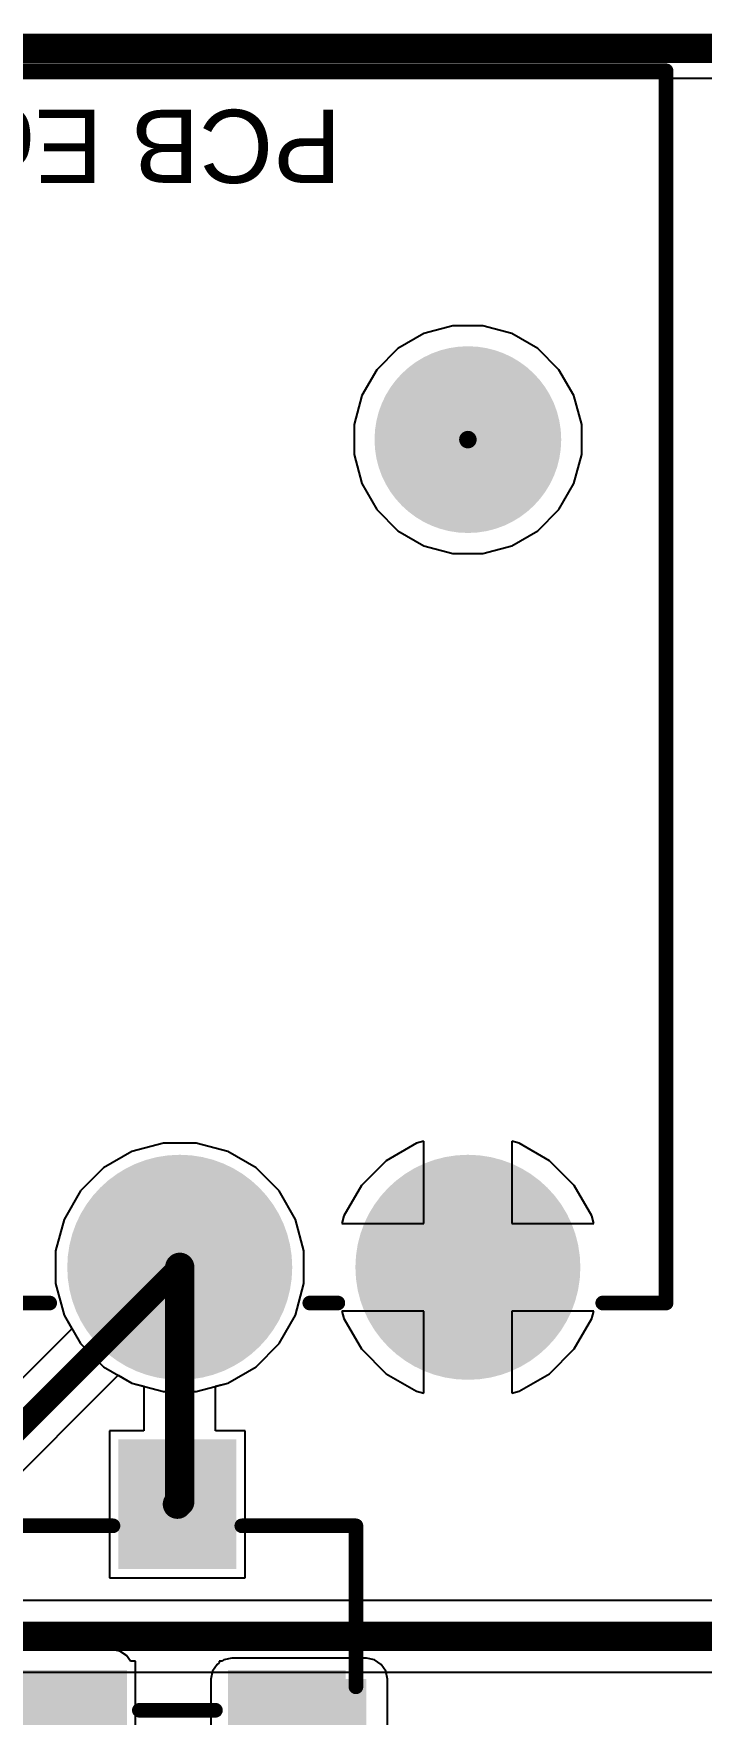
# Model space of a CAD drawing. Header units: inches. Extents: x -0.91 to 3.86, y -0.82 to 4.16.
# Drawn here: x 1.007 to 1.235, y 3.581 to 4.155 of the extents above; entities that cross this region are included whole.
import ezdxf

# ---------------------------------------------------------------- set-up
doc = ezdxf.new("R2010")
doc.units = ezdxf.units.IN
doc.header["$MEASUREMENT"] = 0
for name, color, linetype in [('Board Outline', 216, 'Continuous'), ('Bottom Layer 1', 5, 'Continuous'), ('Bottom Solder', 6, 'Continuous'), ('GND+Signal', 16, 'Continuous'), ('Multi-Layer', 9, 'Continuous'), ('Pad Holes', 156, 'Continuous'), ('PWR+Signal', 76, 'Continuous'), ('Top Layer 1', 1, 'Continuous'), ('Top Overlay', 2, 'Continuous'), ('Top Paste', 8, 'Continuous'), ('Top Solder', 216, 'Continuous')]:
    doc.layers.add(name, color=color, linetype=linetype)
doc.styles.add('Arial', font='', dxfattribs={"height": 0.2})
doc.styles.get('Arial').set_extended_font_data('Arial')

# ---------------------------------------------------------------- blocks, each defined once
blk = doc.blocks.new('SOT_23_82')
at = {"layer": 'Top Layer 1'}
for points in [[(-0.01614, 0.05748), (0.01614, 0.05748), (0.01614, 0.02126), (-0.01614, 0.02126)], [(-0.05354, -0.02126), (-0.02126, -0.02126), (-0.02126, -0.05748), (-0.05354, -0.05748)], [(0.02126, -0.02126), (0.05354, -0.02126), (0.05354, -0.05748), (0.02126, -0.05748)]]:
    blk.add_hatch(color=1, dxfattribs=at).paths.add_polyline_path(points)
at = {"layer": 'Top Paste'}
for points in [[(-0.01614, 0.05748), (0.01614, 0.05748), (0.01614, 0.02126), (-0.01614, 0.02126)], [(-0.05354, -0.02126), (-0.02126, -0.02126), (-0.02126, -0.05748), (-0.05354, -0.05748)], [(0.02126, -0.02126), (0.05354, -0.02126), (0.05354, -0.05748), (0.02126, -0.05748)]]:
    blk.add_hatch(color=8, dxfattribs=at).paths.add_polyline_path(points)
at = {"layer": 'Top Solder'}
for points in [[(-0.02014, 0.06148), (0.02014, 0.06148), (0.02014, 0.01726), (-0.02014, 0.01726)], [(-0.05754, -0.01726), (-0.01726, -0.01726), (-0.01726, -0.06148), (-0.05754, -0.06148)], [(0.01726, -0.01726), (0.05754, -0.01726), (0.05754, -0.06148), (0.01726, -0.06148)]]:
    blk.add_hatch(color=216, dxfattribs=at).paths.add_polyline_path(points)
at = {"layer": 'Top Overlay'}
for points in [[(-0.061, -0.023, 0.005, 0.005, 0), (-0.061, 0.032, 0.005, 0.005, 0)], [(-0.061, 0.032, 0.005, 0.005, 0), (-0.022, 0.032, 0.005, 0.005, 0)], [(0.022, 0.032, 0.005, 0.005, 0), (0.061, 0.032, 0.005, 0.005, 0)], [(0.061, -0.023, 0.005, 0.005, 0), (0.061, 0.032, 0.005, 0.005, 0)], [(-0.013, -0.031, 0.005, 0.005, 0), (0.013, -0.031, 0.005, 0.005, 0)], [(-0.066, -0.041, 0.005, 0.005, 0), (-0.061, -0.046, 0.005, 0.005, 0)], [(-0.066, -0.051, 0.005, 0.005, 0), (-0.066, -0.041, 0.005, 0.005, 0)], [(-0.066, -0.051, 0.005, 0.005, 0), (-0.061, -0.046, 0.005, 0.005, 0)]]:
    blk.add_lwpolyline(points, format="xyseb", dxfattribs=at)
for points in [[(-0.06225, 0.032, 0.0025, 0.0025, 1), (-0.05975, 0.032, 0.0025, 0.0025, 1)], [(-0.06225, 0.032, 0.0025, 0.0025, 1), (-0.05975, 0.032, 0.0025, 0.0025, 1)], [(-0.02325, 0.032, 0.0025, 0.0025, 1), (-0.02075, 0.032, 0.0025, 0.0025, 1)], [(0.02075, 0.032, 0.0025, 0.0025, 1), (0.02325, 0.032, 0.0025, 0.0025, 1)], [(0.05975, 0.032, 0.0025, 0.0025, 1), (0.06225, 0.032, 0.0025, 0.0025, 1)], [(0.05975, 0.032, 0.0025, 0.0025, 1), (0.06225, 0.032, 0.0025, 0.0025, 1)], [(-0.06225, -0.023, 0.0025, 0.0025, 1), (-0.05975, -0.023, 0.0025, 0.0025, 1)], [(0.05975, -0.023, 0.0025, 0.0025, 1), (0.06225, -0.023, 0.0025, 0.0025, 1)], [(-0.01425, -0.031, 0.0025, 0.0025, 1), (-0.01175, -0.031, 0.0025, 0.0025, 1)], [(0.01175, -0.031, 0.0025, 0.0025, 1), (0.01425, -0.031, 0.0025, 0.0025, 1)], [(-0.06725, -0.041, 0.0025, 0.0025, 1), (-0.06475, -0.041, 0.0025, 0.0025, 1)], [(-0.06725, -0.041, 0.0025, 0.0025, 1), (-0.06475, -0.041, 0.0025, 0.0025, 1)], [(-0.06225, -0.046, 0.0025, 0.0025, 1), (-0.05975, -0.046, 0.0025, 0.0025, 1)], [(-0.06225, -0.046, 0.0025, 0.0025, 1), (-0.05975, -0.046, 0.0025, 0.0025, 1)], [(-0.06725, -0.051, 0.0025, 0.0025, 1), (-0.06475, -0.051, 0.0025, 0.0025, 1)], [(-0.06725, -0.051, 0.0025, 0.0025, 1), (-0.06475, -0.051, 0.0025, 0.0025, 1)]]:
    blk.add_lwpolyline(points, format="xyseb", close=True, dxfattribs=at)
blk = doc.blocks.new('1053131304_191')
at = {"layer": 'Bottom Layer 1'}
h = blk.add_hatch(color=5, dxfattribs=at)
edge = h.paths.add_edge_path()
edge.add_arc((-0.14764, 0.14134), 0.03543, 0, 360)
h = blk.add_hatch(color=5, dxfattribs=at)
edge = h.paths.add_edge_path()
edge.add_arc((-0.04921, 0.14134), 0.03543, 0, 360)
h = blk.add_hatch(color=5, dxfattribs=at)
edge = h.paths.add_edge_path()
edge.add_arc((0.04921, 0.14134), 0.03543, 0, 360)
blk.add_hatch(color=5, dxfattribs=at).paths.add_polyline_path([(0.1122, 0.17677), (0.18307, 0.17677), (0.18307, 0.1059), (0.1122, 0.1059)])
at = {"layer": 'Bottom Solder'}
h = blk.add_hatch(color=6, dxfattribs=at)
edge = h.paths.add_edge_path()
edge.add_arc((-0.14764, 0.14134), 0.03843, 0, 360)
h = blk.add_hatch(color=6, dxfattribs=at)
edge = h.paths.add_edge_path()
edge.add_arc((-0.04921, 0.14134), 0.03843, 0, 360)
h = blk.add_hatch(color=6, dxfattribs=at)
edge = h.paths.add_edge_path()
edge.add_arc((0.04921, 0.14134), 0.03843, 0, 360)
blk.add_hatch(color=6, dxfattribs=at).paths.add_polyline_path([(0.1092, 0.17977), (0.18607, 0.17977), (0.18607, 0.1029), (0.1092, 0.1029)])
h = blk.add_hatch(color=6, dxfattribs=at)
edge = h.paths.add_edge_path()
edge.add_arc((-0.14764, -0.14134), 0.003, 0, 360)
h = blk.add_hatch(color=6, dxfattribs=at)
edge = h.paths.add_edge_path()
edge.add_arc((0.14764, -0.14134), 0.003, 0, 360)
at = {"layer": 'GND+Signal'}
h = blk.add_hatch(color=16, dxfattribs=at)
edge = h.paths.add_edge_path()
edge.add_arc((-0.14764, 0.14134), 0.03543, 0, 360)
h = blk.add_hatch(color=16, dxfattribs=at)
edge = h.paths.add_edge_path()
edge.add_arc((-0.04921, 0.14134), 0.03543, 0, 360)
h = blk.add_hatch(color=16, dxfattribs=at)
edge = h.paths.add_edge_path()
edge.add_arc((0.04921, 0.14134), 0.03543, 0, 360)
blk.add_hatch(color=16, dxfattribs=at).paths.add_polyline_path([(0.1122, 0.17677), (0.18307, 0.17677), (0.18307, 0.1059), (0.1122, 0.1059)])
at = {"layer": 'Multi-Layer'}
h = blk.add_hatch(color=9, dxfattribs=at)
edge = h.paths.add_edge_path()
edge.add_arc((-0.14764, 0.14134), 0.03543, 0, 360)
h = blk.add_hatch(color=9, dxfattribs=at)
edge = h.paths.add_edge_path()
edge.add_arc((-0.04921, 0.14134), 0.03543, 0, 360)
h = blk.add_hatch(color=9, dxfattribs=at)
edge = h.paths.add_edge_path()
edge.add_arc((0.04921, 0.14134), 0.03543, 0, 360)
blk.add_hatch(color=9, dxfattribs=at).paths.add_polyline_path([(0.1122, 0.17677), (0.18307, 0.17677), (0.18307, 0.1059), (0.1122, 0.1059)])
at = {"layer": 'Pad Holes'}
h = blk.add_hatch(color=7, dxfattribs=at)
edge = h.paths.add_edge_path()
edge.add_arc((-0.14764, 0.14134), 0.02362, 0, 360)
h = blk.add_hatch(color=7, dxfattribs=at)
edge = h.paths.add_edge_path()
edge.add_arc((-0.04921, 0.14134), 0.02362, 0, 360)
h = blk.add_hatch(color=7, dxfattribs=at)
edge = h.paths.add_edge_path()
edge.add_arc((0.04921, 0.14134), 0.02362, 0, 360)
h = blk.add_hatch(color=7, dxfattribs=at)
edge = h.paths.add_edge_path()
edge.add_arc((0.14764, 0.14134), 0.02362, 0, 360)
h = blk.add_hatch(color=7, dxfattribs=at)
edge = h.paths.add_edge_path()
edge.add_arc((-0.14764, -0.14134), 0.03189, 0, 360)
h = blk.add_hatch(color=7, dxfattribs=at)
edge = h.paths.add_edge_path()
edge.add_arc((0.14468, -0.14134), 0.0315, 90, 270)
edge.add_line((0.14468, -0.17283), (0.15059, -0.17283))
edge.add_arc((0.15059, -0.14134), 0.0315, 270, 450)
edge.add_line((0.15059, -0.10984), (0.14468, -0.10984))
at = {"layer": 'PWR+Signal'}
h = blk.add_hatch(color=76, dxfattribs=at)
edge = h.paths.add_edge_path()
edge.add_arc((-0.14764, 0.14134), 0.03543, 0, 360)
h = blk.add_hatch(color=76, dxfattribs=at)
edge = h.paths.add_edge_path()
edge.add_arc((-0.04921, 0.14134), 0.03543, 0, 360)
h = blk.add_hatch(color=76, dxfattribs=at)
edge = h.paths.add_edge_path()
edge.add_arc((0.04921, 0.14134), 0.03543, 0, 360)
blk.add_hatch(color=76, dxfattribs=at).paths.add_polyline_path([(0.1122, 0.17677), (0.18307, 0.17677), (0.18307, 0.1059), (0.1122, 0.1059)])
at = {"layer": 'Top Layer 1'}
h = blk.add_hatch(color=1, dxfattribs=at)
edge = h.paths.add_edge_path()
edge.add_arc((-0.14764, 0.14134), 0.03543, 0, 360)
h = blk.add_hatch(color=1, dxfattribs=at)
edge = h.paths.add_edge_path()
edge.add_arc((-0.04921, 0.14134), 0.03543, 0, 360)
h = blk.add_hatch(color=1, dxfattribs=at)
edge = h.paths.add_edge_path()
edge.add_arc((0.04921, 0.14134), 0.03543, 0, 360)
blk.add_hatch(color=1, dxfattribs=at).paths.add_polyline_path([(0.1122, 0.17677), (0.18307, 0.17677), (0.18307, 0.1059), (0.1122, 0.1059)])
at = {"layer": 'Top Solder'}
h = blk.add_hatch(color=216, dxfattribs=at)
edge = h.paths.add_edge_path()
edge.add_arc((-0.14764, 0.14134), 0.03843, 0, 360)
h = blk.add_hatch(color=216, dxfattribs=at)
edge = h.paths.add_edge_path()
edge.add_arc((-0.04921, 0.14134), 0.03843, 0, 360)
h = blk.add_hatch(color=216, dxfattribs=at)
edge = h.paths.add_edge_path()
edge.add_arc((0.04921, 0.14134), 0.03843, 0, 360)
blk.add_hatch(color=216, dxfattribs=at).paths.add_polyline_path([(0.1092, 0.17977), (0.18607, 0.17977), (0.18607, 0.1029), (0.1092, 0.1029)])
h = blk.add_hatch(color=216, dxfattribs=at)
edge = h.paths.add_edge_path()
edge.add_arc((-0.14764, -0.14134), 0.003, 0, 360)
h = blk.add_hatch(color=216, dxfattribs=at)
edge = h.paths.add_edge_path()
edge.add_arc((0.14764, -0.14134), 0.003, 0, 360)
at = {"layer": 'Top Overlay'}
for points in [[(0.19677, 0.17292, 0.00787, 0.00787, 0), (0.19177, 0.16792, 0.00787, 0.00787, 0)], [(0.19677, 0.17292, 0.00787, 0.00787, 0), (0.19677, 0.16292, 0.00787, 0.00787, 0)], [(0.19677, 0.16292, 0.00787, 0.00787, 0), (0.19177, 0.16792, 0.00787, 0.00787, 0)], [(-0.21535, 0.15354, 0.005, 0.005, 0), (-0.21535, -0.26732, 0.005, 0.005, 0)], [(-0.1937, 0.15354, 0.005, 0.005, 0), (-0.21535, 0.15354, 0.005, 0.005, 0)], [(-0.09363, 0.15354, 0.005, 0.005, 0), (-0.10322, 0.15354, 0.005, 0.005, 0)], [(0.0048, 0.15354, 0.005, 0.005, 0), (-0.00479, 0.15354, 0.005, 0.005, 0)], [(0.10157, 0.15354, 0.005, 0.005, 0), (0.09363, 0.15354, 0.005, 0.005, 0)], [(0.21535, 0.15354, 0.005, 0.005, 0), (0.1937, 0.15354, 0.005, 0.005, 0)], [(0.21535, 0.15354, 0.005, 0.005, 0), (0.21535, -0.26732, 0.005, 0.005, 0)], [(0.21535, -0.26732, 0.005, 0.005, 0), (-0.21535, -0.26732, 0.005, 0.005, 0)], [(0.21535, -0.26732, 0.005, 0.005, 0), (-0.21535, -0.26732, 0.005, 0.005, 0)]]:
    blk.add_lwpolyline(points, format="xyseb", dxfattribs=at)
for points in [[(0.1948, 0.17292, 0.00394, 0.00394, 1), (0.19874, 0.17292, 0.00394, 0.00394, 1)], [(0.1948, 0.17292, 0.00394, 0.00394, 1), (0.19874, 0.17292, 0.00394, 0.00394, 1)], [(0.1898, 0.16792, 0.00394, 0.00394, 1), (0.19374, 0.16792, 0.00394, 0.00394, 1)], [(0.1898, 0.16792, 0.00394, 0.00394, 1), (0.19374, 0.16792, 0.00394, 0.00394, 1)], [(0.1948, 0.16292, 0.00394, 0.00394, 1), (0.19874, 0.16292, 0.00394, 0.00394, 1)], [(0.1948, 0.16292, 0.00394, 0.00394, 1), (0.19874, 0.16292, 0.00394, 0.00394, 1)], [(-0.2166, 0.15354, 0.0025, 0.0025, 1), (-0.2141, 0.15354, 0.0025, 0.0025, 1)], [(-0.2166, 0.15354, 0.0025, 0.0025, 1), (-0.2141, 0.15354, 0.0025, 0.0025, 1)], [(-0.19495, 0.15354, 0.0025, 0.0025, 1), (-0.19245, 0.15354, 0.0025, 0.0025, 1)], [(-0.10447, 0.15354, 0.0025, 0.0025, 1), (-0.10197, 0.15354, 0.0025, 0.0025, 1)], [(-0.09488, 0.15354, 0.0025, 0.0025, 1), (-0.09238, 0.15354, 0.0025, 0.0025, 1)], [(-0.00604, 0.15354, 0.0025, 0.0025, 1), (-0.00354, 0.15354, 0.0025, 0.0025, 1)], [(0.00355, 0.15354, 0.0025, 0.0025, 1), (0.00605, 0.15354, 0.0025, 0.0025, 1)], [(0.09238, 0.15354, 0.0025, 0.0025, 1), (0.09488, 0.15354, 0.0025, 0.0025, 1)], [(0.10032, 0.15354, 0.0025, 0.0025, 1), (0.10282, 0.15354, 0.0025, 0.0025, 1)], [(0.19245, 0.15354, 0.0025, 0.0025, 1), (0.19495, 0.15354, 0.0025, 0.0025, 1)], [(0.2141, 0.15354, 0.0025, 0.0025, 1), (0.2166, 0.15354, 0.0025, 0.0025, 1)], [(0.2141, 0.15354, 0.0025, 0.0025, 1), (0.2166, 0.15354, 0.0025, 0.0025, 1)], [(-0.2166, -0.26732, 0.0025, 0.0025, 1), (-0.2141, -0.26732, 0.0025, 0.0025, 1)], [(-0.2166, -0.26732, 0.0025, 0.0025, 1), (-0.2141, -0.26732, 0.0025, 0.0025, 1)], [(-0.2166, -0.26732, 0.0025, 0.0025, 1), (-0.2141, -0.26732, 0.0025, 0.0025, 1)], [(0.2141, -0.26732, 0.0025, 0.0025, 1), (0.2166, -0.26732, 0.0025, 0.0025, 1)], [(0.2141, -0.26732, 0.0025, 0.0025, 1), (0.2166, -0.26732, 0.0025, 0.0025, 1)], [(0.2141, -0.26732, 0.0025, 0.0025, 1), (0.2166, -0.26732, 0.0025, 0.0025, 1)]]:
    blk.add_lwpolyline(points, format="xyseb", close=True, dxfattribs=at)
at = {"layer": 'Top Overlay', "style": 'Arial'}
blk.add_text('PCB Edge', height=0.025, dxfattribs=at).set_placement((-0.10443, -0.25399))

msp = doc.modelspace()

# ---------------------------------------------------------------- hatches: boundary and pattern name
at = {"layer": 'Top Layer 1'}
for points in [[(1.001, 3.506), (1.034, 3.506), (1.034, 3.596), (1.001, 3.596)], [(1.075, 3.507), (1.121, 3.507), (1.121, 3.593), (1.075, 3.593)]]:
    msp.add_hatch(color=1, dxfattribs=at).paths.add_polyline_path(points)

# ---------------------------------------------------------------- linework, layer by layer
at = {"layer": 'Board Outline'}
msp.add_lwpolyline([(0, 4.15, 0.01, 0.01, 0), (3.85, 4.15, 0.01, 0.01, 0)], format="xyseb", dxfattribs=at)
at = {"layer": 'Bottom Layer 1'}
for p, q in [((0.0102, 4.1398), (1.62549, 4.1398)), ((1.15052, 4.05523), (1.14063, 4.05258)), ((1.16076, 4.05523), (1.15052, 4.05523)), ((1.17065, 4.05258), (1.16076, 4.05523)), ((1.13176, 4.04746), (1.12452, 4.04022)), ((1.14063, 4.05258), (1.13176, 4.04746)), ((1.17952, 4.04746), (1.17065, 4.05258)), ((1.18676, 4.04022), (1.17952, 4.04746)), ((1.12452, 4.04022), (1.1194, 4.03135)), ((1.19188, 4.03135), (1.18676, 4.04022)), ((1.1194, 4.03135), (1.11675, 4.02146)), ((1.19453, 4.02146), (1.19188, 4.03135)), ((1.11675, 4.02146), (1.11675, 4.01122)), ((1.19453, 4.01122), (1.19453, 4.02146)), ((1.11675, 4.01122), (1.1194, 4.00133)), ((1.19188, 4.00133), (1.19453, 4.01122)), ((1.1194, 4.00133), (1.12452, 3.99246)), ((1.18676, 3.99246), (1.19188, 4.00133)), ((1.12452, 3.99246), (1.13176, 3.98522)), ((1.17952, 3.98522), (1.18676, 3.99246)), ((1.13176, 3.98522), (1.14063, 3.9801)), ((1.17065, 3.9801), (1.17952, 3.98522)), ((1.14063, 3.9801), (1.15052, 3.97745)), ((1.16076, 3.97745), (1.17065, 3.9801)), ((1.15052, 3.97745), (1.16076, 3.97745)), ((1.04083, 3.7732), (1.03116, 3.76762)), ((1.05163, 3.7761), (1.04083, 3.7732)), ((1.0628, 3.7761), (1.05163, 3.7761)), ((1.07359, 3.7732), (1.0628, 3.7761)), ((1.08327, 3.76762), (1.07359, 3.7732)), ((1.1381, 3.776), (1.12774, 3.77002)), ((1.14064, 3.77668), (1.1381, 3.776)), ((1.14064, 3.74866), (1.14064, 3.77668)), ((1.17317, 3.776), (1.17064, 3.77668)), ((1.17064, 3.77668), (1.17064, 3.74866)), ((1.18353, 3.77002), (1.17317, 3.776)), ((1.03116, 3.76762), (1.02326, 3.75972)), ((1.09117, 3.75972), (1.08327, 3.76762)), ((1.12774, 3.77002), (1.11928, 3.76156)), ((1.19199, 3.76156), (1.18353, 3.77002)), ((1.11928, 3.76156), (1.1133, 3.7512)), ((1.19797, 3.7512), (1.19199, 3.76156)), ((1.02326, 3.75972), (1.01767, 3.75004)), ((1.09675, 3.75004), (1.09117, 3.75972)), ((1.01767, 3.75004), (1.01478, 3.73925)), ((1.09965, 3.73925), (1.09675, 3.75004)), ((1.1133, 3.7512), (1.11262, 3.74866)), ((1.11262, 3.74866), (1.14064, 3.74866)), ((1.17064, 3.74866), (1.19865, 3.74866)), ((1.19865, 3.74866), (1.19797, 3.7512)), ((1.01478, 3.73925), (1.01478, 3.72808)), ((1.09965, 3.72808), (1.09965, 3.73925)), ((1.01478, 3.72808), (1.01767, 3.71728)), ((1.09675, 3.71728), (1.09965, 3.72808)), ((1.01767, 3.71728), (1.02034, 3.71265)), ((1.09117, 3.70761), (1.09675, 3.71728)), ((1.14064, 3.71866), (1.11262, 3.71866)), ((1.11262, 3.71866), (1.1133, 3.71613)), ((1.1133, 3.71613), (1.11928, 3.70577)), ((1.14064, 3.69065), (1.14064, 3.71866)), ((1.19865, 3.71866), (1.17064, 3.71866)), ((1.17064, 3.71866), (1.17064, 3.69065)), ((1.19199, 3.70577), (1.19797, 3.71613)), ((1.19797, 3.71613), (1.19865, 3.71866)), ((1.02034, 3.71265), (0.96591, 3.65822)), ((1.08327, 3.69971), (1.09117, 3.70761)), ((1.11928, 3.70577), (1.12774, 3.69731)), ((1.18353, 3.69731), (1.19199, 3.70577)), ((0.97848, 3.63907), (1.03621, 3.69679)), ((1.03621, 3.69679), (1.04083, 3.69412)), ((1.07359, 3.69412), (1.08327, 3.69971)), ((1.12774, 3.69731), (1.1381, 3.69133)), ((1.17317, 3.69133), (1.18353, 3.69731)), ((1.04083, 3.69412), (1.05163, 3.69123)), ((1.05163, 3.69123), (1.0628, 3.69123)), ((1.0628, 3.69123), (1.07359, 3.69412)), ((1.1381, 3.69133), (1.14064, 3.69065)), ((1.17064, 3.69065), (1.17317, 3.69133))]:
    msp.add_line(p, q, dxfattribs=at)
msp.add_lwpolyline([(0.97055, 3.647, 0.008, 0.008, 0), (1.05721, 3.73366, 0.008, 0.008, 0)], format="xyseb", dxfattribs=at)
msp.add_lwpolyline([(1.05521, 3.73366, 0.004, 0.004, 1), (1.05921, 3.73366, 0.004, 0.004, 1)], format="xyseb", close=True, dxfattribs=at)
at = {"layer": 'GND+Signal'}
for p, q in [((0.0102, 4.1398), (3.8398, 4.1398)), ((1.15052, 4.05523), (1.14063, 4.05258)), ((1.16076, 4.05523), (1.15052, 4.05523)), ((1.17065, 4.05258), (1.16076, 4.05523)), ((1.13176, 4.04746), (1.12452, 4.04022)), ((1.14063, 4.05258), (1.13176, 4.04746)), ((1.17952, 4.04746), (1.17065, 4.05258)), ((1.18676, 4.04022), (1.17952, 4.04746)), ((1.12452, 4.04022), (1.1194, 4.03135)), ((1.19188, 4.03135), (1.18676, 4.04022)), ((1.1194, 4.03135), (1.11675, 4.02146)), ((1.19453, 4.02146), (1.19188, 4.03135)), ((1.11675, 4.02146), (1.11675, 4.01122)), ((1.19453, 4.01122), (1.19453, 4.02146)), ((1.11675, 4.01122), (1.1194, 4.00133)), ((1.19188, 4.00133), (1.19453, 4.01122)), ((1.1194, 4.00133), (1.12452, 3.99246)), ((1.18676, 3.99246), (1.19188, 4.00133)), ((1.12452, 3.99246), (1.13176, 3.98522)), ((1.17952, 3.98522), (1.18676, 3.99246)), ((1.13176, 3.98522), (1.14063, 3.9801)), ((1.17065, 3.9801), (1.17952, 3.98522)), ((1.14063, 3.9801), (1.15052, 3.97745)), ((1.16076, 3.97745), (1.17065, 3.9801)), ((1.15052, 3.97745), (1.16076, 3.97745)), ((1.04083, 3.7732), (1.03116, 3.76762)), ((1.05163, 3.7761), (1.04083, 3.7732)), ((1.0628, 3.7761), (1.05163, 3.7761)), ((1.07359, 3.7732), (1.0628, 3.7761)), ((1.08327, 3.76762), (1.07359, 3.7732)), ((1.1381, 3.776), (1.12774, 3.77002)), ((1.14064, 3.77668), (1.1381, 3.776)), ((1.14064, 3.74866), (1.14064, 3.77668)), ((1.17317, 3.776), (1.17064, 3.77668)), ((1.17064, 3.77668), (1.17064, 3.74866)), ((1.18353, 3.77002), (1.17317, 3.776)), ((1.03116, 3.76762), (1.02326, 3.75972)), ((1.09117, 3.75972), (1.08327, 3.76762)), ((1.12774, 3.77002), (1.11928, 3.76156)), ((1.19199, 3.76156), (1.18353, 3.77002)), ((1.11928, 3.76156), (1.1133, 3.7512)), ((1.19797, 3.7512), (1.19199, 3.76156)), ((1.02326, 3.75972), (1.01767, 3.75004)), ((1.09675, 3.75004), (1.09117, 3.75972)), ((1.01767, 3.75004), (1.01478, 3.73925)), ((1.09965, 3.73925), (1.09675, 3.75004)), ((1.1133, 3.7512), (1.11262, 3.74866)), ((1.11262, 3.74866), (1.14064, 3.74866)), ((1.17064, 3.74866), (1.19865, 3.74866)), ((1.19865, 3.74866), (1.19797, 3.7512)), ((1.01478, 3.73925), (1.01478, 3.72808)), ((1.09965, 3.72808), (1.09965, 3.73925)), ((1.01478, 3.72808), (1.01767, 3.71728)), ((1.09675, 3.71728), (1.09965, 3.72808)), ((1.01767, 3.71728), (1.02326, 3.70761)), ((1.09117, 3.70761), (1.09675, 3.71728)), ((1.14064, 3.71866), (1.11262, 3.71866)), ((1.11262, 3.71866), (1.1133, 3.71613)), ((1.1133, 3.71613), (1.11928, 3.70577)), ((1.14064, 3.69065), (1.14064, 3.71866)), ((1.19865, 3.71866), (1.17064, 3.71866)), ((1.17064, 3.71866), (1.17064, 3.69065)), ((1.19199, 3.70577), (1.19797, 3.71613)), ((1.19797, 3.71613), (1.19865, 3.71866)), ((1.02326, 3.70761), (1.03116, 3.69971)), ((1.08327, 3.69971), (1.09117, 3.70761)), ((1.11928, 3.70577), (1.12774, 3.69731)), ((1.18353, 3.69731), (1.19199, 3.70577)), ((1.03116, 3.69971), (1.04083, 3.69412)), ((1.07359, 3.69412), (1.08327, 3.69971)), ((1.12774, 3.69731), (1.1381, 3.69133)), ((1.17317, 3.69133), (1.18353, 3.69731)), ((1.04083, 3.69412), (1.05163, 3.69123)), ((1.05163, 3.69123), (1.0628, 3.69123)), ((1.0628, 3.69123), (1.07359, 3.69412)), ((1.1381, 3.69133), (1.14064, 3.69065)), ((1.17064, 3.69065), (1.17317, 3.69133)), ((1.33539, 3.61984), (0.89737, 3.61984)), ((0.89737, 3.59537), (1.33033, 3.59537))]:
    msp.add_line(p, q, dxfattribs=at)
msp.add_lwpolyline([(0.883, 3.60761, 0.01, 0.01, 0), (1.33539, 3.60761, 0.01, 0.01, 0)], format="xyseb", dxfattribs=at)
at = {"layer": 'PWR+Signal'}
for p, q in [((0.0102, 4.1398), (3.8398, 4.1398)), ((1.15052, 4.05523), (1.14063, 4.05258)), ((1.16076, 4.05523), (1.15052, 4.05523)), ((1.17065, 4.05258), (1.16076, 4.05523)), ((1.13176, 4.04746), (1.12452, 4.04022)), ((1.14063, 4.05258), (1.13176, 4.04746)), ((1.17952, 4.04746), (1.17065, 4.05258)), ((1.18676, 4.04022), (1.17952, 4.04746)), ((1.12452, 4.04022), (1.1194, 4.03135)), ((1.19188, 4.03135), (1.18676, 4.04022)), ((1.1194, 4.03135), (1.11675, 4.02146)), ((1.19453, 4.02146), (1.19188, 4.03135)), ((1.11675, 4.02146), (1.11675, 4.01122)), ((1.19453, 4.01122), (1.19453, 4.02146)), ((1.11675, 4.01122), (1.1194, 4.00133)), ((1.19188, 4.00133), (1.19453, 4.01122)), ((1.1194, 4.00133), (1.12452, 3.99246)), ((1.18676, 3.99246), (1.19188, 4.00133)), ((1.12452, 3.99246), (1.13176, 3.98522)), ((1.17952, 3.98522), (1.18676, 3.99246)), ((1.13176, 3.98522), (1.14063, 3.9801)), ((1.17065, 3.9801), (1.17952, 3.98522)), ((1.14063, 3.9801), (1.15052, 3.97745)), ((1.16076, 3.97745), (1.17065, 3.9801)), ((1.15052, 3.97745), (1.16076, 3.97745)), ((1.04083, 3.7732), (1.03116, 3.76762)), ((1.05163, 3.7761), (1.04083, 3.7732)), ((1.0628, 3.7761), (1.05163, 3.7761)), ((1.07359, 3.7732), (1.0628, 3.7761)), ((1.08327, 3.76762), (1.07359, 3.7732)), ((1.1381, 3.776), (1.12774, 3.77002)), ((1.14064, 3.77668), (1.1381, 3.776)), ((1.14064, 3.74866), (1.14064, 3.77668)), ((1.17317, 3.776), (1.17064, 3.77668)), ((1.17064, 3.77668), (1.17064, 3.74866)), ((1.18353, 3.77002), (1.17317, 3.776)), ((1.03116, 3.76762), (1.02326, 3.75972)), ((1.09117, 3.75972), (1.08327, 3.76762)), ((1.12774, 3.77002), (1.11928, 3.76156)), ((1.19199, 3.76156), (1.18353, 3.77002)), ((1.11928, 3.76156), (1.1133, 3.7512)), ((1.19797, 3.7512), (1.19199, 3.76156)), ((1.02326, 3.75972), (1.01767, 3.75004)), ((1.09675, 3.75004), (1.09117, 3.75972)), ((1.01767, 3.75004), (1.01478, 3.73925)), ((1.09965, 3.73925), (1.09675, 3.75004)), ((1.1133, 3.7512), (1.11262, 3.74866)), ((1.11262, 3.74866), (1.14064, 3.74866)), ((1.17064, 3.74866), (1.19865, 3.74866)), ((1.19865, 3.74866), (1.19797, 3.7512)), ((1.01478, 3.73925), (1.01478, 3.72808)), ((1.09965, 3.72808), (1.09965, 3.73925)), ((1.01478, 3.72808), (1.01767, 3.71728)), ((1.09675, 3.71728), (1.09965, 3.72808)), ((1.01767, 3.71728), (1.02326, 3.70761)), ((1.09117, 3.70761), (1.09675, 3.71728)), ((1.14064, 3.71866), (1.11262, 3.71866)), ((1.11262, 3.71866), (1.1133, 3.71613)), ((1.1133, 3.71613), (1.11928, 3.70577)), ((1.14064, 3.69065), (1.14064, 3.71866)), ((1.19865, 3.71866), (1.17064, 3.71866)), ((1.17064, 3.71866), (1.17064, 3.69065)), ((1.19199, 3.70577), (1.19797, 3.71613)), ((1.19797, 3.71613), (1.19865, 3.71866)), ((1.02326, 3.70761), (1.03116, 3.69971)), ((1.08327, 3.69971), (1.09117, 3.70761)), ((1.11928, 3.70577), (1.12774, 3.69731)), ((1.18353, 3.69731), (1.19199, 3.70577)), ((1.03116, 3.69971), (1.04083, 3.69412)), ((1.07359, 3.69412), (1.08327, 3.69971)), ((1.12774, 3.69731), (1.1381, 3.69133)), ((1.17317, 3.69133), (1.18353, 3.69731)), ((1.04083, 3.69412), (1.05163, 3.69123)), ((1.05163, 3.69123), (1.0628, 3.69123)), ((1.0628, 3.69123), (1.07359, 3.69412)), ((1.1381, 3.69133), (1.14064, 3.69065)), ((1.17064, 3.69065), (1.17317, 3.69133))]:
    msp.add_line(p, q, dxfattribs=at)
at = {"layer": 'Top Layer 1'}
for p, q in [((0.0102, 4.1398), (1.44627, 4.1398)), ((1.15052, 4.05523), (1.14063, 4.05258)), ((1.16076, 4.05523), (1.15052, 4.05523)), ((1.17065, 4.05258), (1.16076, 4.05523)), ((1.13176, 4.04746), (1.12452, 4.04022)), ((1.14063, 4.05258), (1.13176, 4.04746)), ((1.17952, 4.04746), (1.17065, 4.05258)), ((1.18676, 4.04022), (1.17952, 4.04746)), ((1.12452, 4.04022), (1.1194, 4.03135)), ((1.19188, 4.03135), (1.18676, 4.04022)), ((1.1194, 4.03135), (1.11675, 4.02146)), ((1.19453, 4.02146), (1.19188, 4.03135)), ((1.11675, 4.02146), (1.11675, 4.01122)), ((1.19453, 4.01122), (1.19453, 4.02146)), ((1.11675, 4.01122), (1.1194, 4.00133)), ((1.19188, 4.00133), (1.19453, 4.01122)), ((1.1194, 4.00133), (1.12452, 3.99246)), ((1.18676, 3.99246), (1.19188, 4.00133)), ((1.12452, 3.99246), (1.13176, 3.98522)), ((1.17952, 3.98522), (1.18676, 3.99246)), ((1.13176, 3.98522), (1.14063, 3.9801)), ((1.17065, 3.9801), (1.17952, 3.98522)), ((1.14063, 3.9801), (1.15052, 3.97745)), ((1.16076, 3.97745), (1.17065, 3.9801)), ((1.15052, 3.97745), (1.16076, 3.97745)), ((1.04083, 3.7732), (1.03116, 3.76762)), ((1.05163, 3.7761), (1.04083, 3.7732)), ((1.0628, 3.7761), (1.05163, 3.7761)), ((1.07359, 3.7732), (1.0628, 3.7761)), ((1.08327, 3.76762), (1.07359, 3.7732)), ((1.1381, 3.776), (1.12774, 3.77002)), ((1.14064, 3.77668), (1.1381, 3.776)), ((1.14064, 3.74866), (1.14064, 3.77668)), ((1.17317, 3.776), (1.17064, 3.77668)), ((1.17064, 3.77668), (1.17064, 3.74866)), ((1.18353, 3.77002), (1.17317, 3.776)), ((1.03116, 3.76762), (1.02326, 3.75972)), ((1.09117, 3.75972), (1.08327, 3.76762)), ((1.12774, 3.77002), (1.11928, 3.76156)), ((1.19199, 3.76156), (1.18353, 3.77002)), ((1.11928, 3.76156), (1.1133, 3.7512)), ((1.19797, 3.7512), (1.19199, 3.76156)), ((1.02326, 3.75972), (1.01767, 3.75004)), ((1.09675, 3.75004), (1.09117, 3.75972)), ((1.01767, 3.75004), (1.01478, 3.73925)), ((1.09965, 3.73925), (1.09675, 3.75004)), ((1.1133, 3.7512), (1.11262, 3.74866)), ((1.11262, 3.74866), (1.14064, 3.74866)), ((1.17064, 3.74866), (1.19865, 3.74866)), ((1.19865, 3.74866), (1.19797, 3.7512)), ((1.01478, 3.73925), (1.01478, 3.72808)), ((1.09965, 3.72808), (1.09965, 3.73925)), ((1.01478, 3.72808), (1.01767, 3.71728)), ((1.09675, 3.71728), (1.09965, 3.72808)), ((1.01767, 3.71728), (1.02326, 3.70761)), ((1.09117, 3.70761), (1.09675, 3.71728)), ((1.14064, 3.71866), (1.11262, 3.71866)), ((1.11262, 3.71866), (1.1133, 3.71613)), ((1.1133, 3.71613), (1.11928, 3.70577)), ((1.14064, 3.69065), (1.14064, 3.71866)), ((1.19865, 3.71866), (1.17064, 3.71866)), ((1.17064, 3.71866), (1.17064, 3.69065)), ((1.19199, 3.70577), (1.19797, 3.71613)), ((1.19797, 3.71613), (1.19865, 3.71866)), ((1.02326, 3.70761), (1.03116, 3.69971)), ((1.08327, 3.69971), (1.09117, 3.70761)), ((1.11928, 3.70577), (1.12774, 3.69731)), ((1.18353, 3.69731), (1.19199, 3.70577)), ((1.03116, 3.69971), (1.04083, 3.69412)), ((1.07359, 3.69412), (1.08327, 3.69971)), ((1.12774, 3.69731), (1.1381, 3.69133)), ((1.17317, 3.69133), (1.18353, 3.69731)), ((1.04083, 3.69412), (1.04498, 3.69301)), ((1.04498, 3.69301), (1.04498, 3.67785)), ((1.06945, 3.69301), (1.07359, 3.69412)), ((1.06945, 3.67785), (1.06945, 3.69301)), ((1.1381, 3.69133), (1.14064, 3.69065)), ((1.17064, 3.69065), (1.17317, 3.69133)), ((1.04498, 3.67785), (1.03326, 3.67785)), ((1.03326, 3.67785), (1.03326, 3.62763)), ((1.07954, 3.67785), (1.06945, 3.67785)), ((1.07954, 3.62763), (1.07954, 3.67785)), ((1.03326, 3.62763), (1.07954, 3.62763)), ((1.034, 3.60314), (1.001, 3.60314)), ((1.03673, 3.60259), (1.034, 3.60314)), ((1.03905, 3.60105), (1.03673, 3.60259)), ((1.04034, 3.59911), (1.03905, 3.60105)), ((1.07227, 3.59959), (1.07154, 3.59911)), ((1.075, 3.60014), (1.07227, 3.59959)), ((1.121, 3.60014), (1.075, 3.60014)), ((1.12373, 3.59959), (1.121, 3.60014)), ((1.12605, 3.59805), (1.12373, 3.59959)), ((1.04214, 3.59911), (1.04034, 3.59911)), ((1.04214, 3.55087), (1.04214, 3.59911)), ((1.06841, 3.59573), (1.06786, 3.593)), ((1.06995, 3.59805), (1.06841, 3.59573)), ((1.07066, 3.59852), (1.06995, 3.59805)), ((1.07154, 3.59911), (1.07066, 3.59911)), ((1.07066, 3.59911), (1.07066, 3.59852)), ((1.12759, 3.59573), (1.12605, 3.59805)), ((1.12814, 3.593), (1.12759, 3.59573)), ((1.06786, 3.593), (1.06786, 3.54614)), ((1.12814, 3.507), (1.12814, 3.593))]:
    msp.add_line(p, q, dxfattribs=at)
for points in [[(1.05721, 3.65355, 0.01, 0.01, 0), (1.05721, 3.73366, 0.01, 0.01, 0)], [(1.0564, 3.65274, 0.01, 0.01, 0), (1.05721, 3.65355, 0.01, 0.01, 0)]]:
    msp.add_lwpolyline(points, format="xyseb", dxfattribs=at)
for points in [[(1.05471, 3.73366, 0.005, 0.005, 1), (1.05971, 3.73366, 0.005, 0.005, 1)], [(1.0539, 3.65274, 0.005, 0.005, 1), (1.0589, 3.65274, 0.005, 0.005, 1)], [(1.05471, 3.65355, 0.005, 0.005, 1), (1.05971, 3.65355, 0.005, 0.005, 1)], [(1.05471, 3.65355, 0.005, 0.005, 1), (1.05971, 3.65355, 0.005, 0.005, 1)]]:
    msp.add_lwpolyline(points, format="xyseb", close=True, dxfattribs=at)

# ---------------------------------------------------------------- block references
at = {"rotation": 180}
msp.add_blockref('1053131304_191', (1.008, 3.875), dxfattribs=at)
msp.add_blockref('SOT_23_82', (1.0564, 3.61337))

doc.saveas('drawing.dxf')
